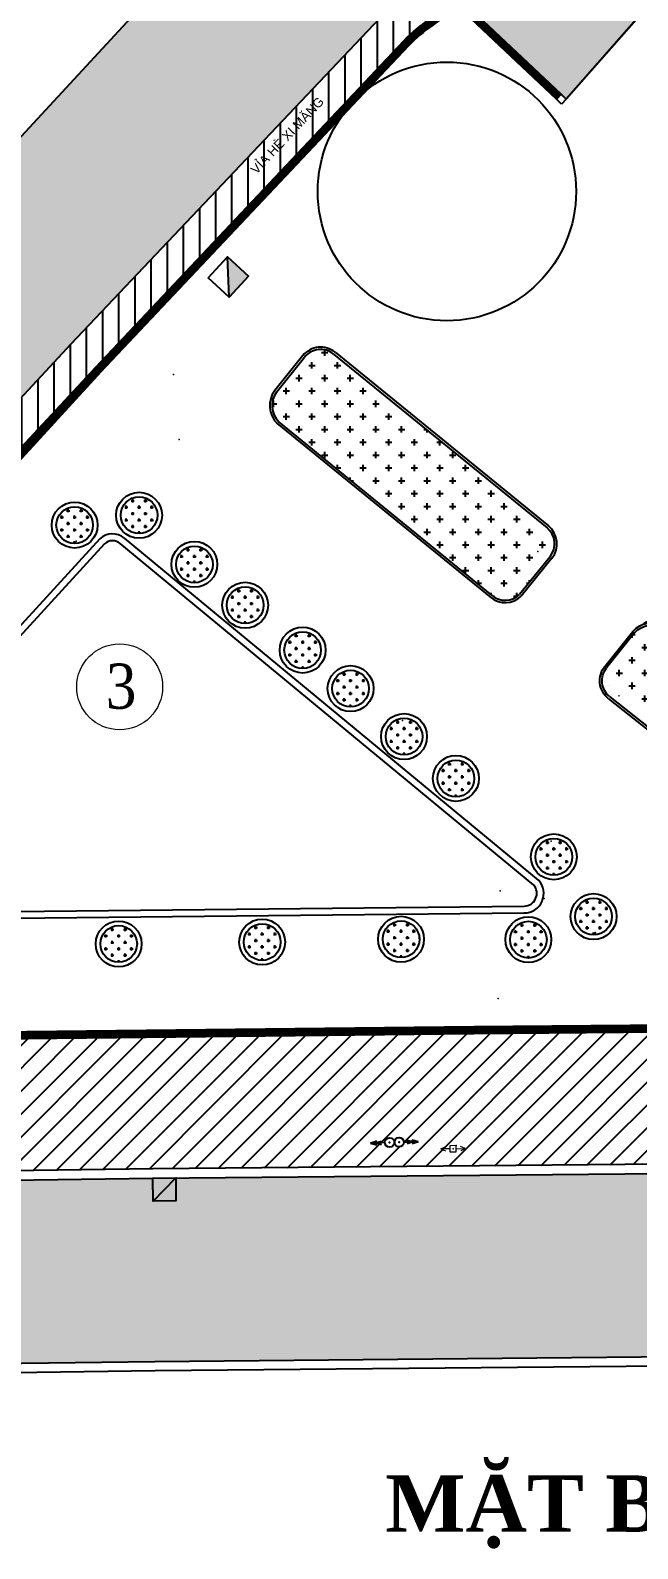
# Model space of a CAD drawing. Header units: millimetres. Extents: x 9937 to 183044, y 7127 to 109805.
# Drawn here: x 57213 to 83711, y 7127 to 73303 of the extents above; entities that cross this region are included whole.
import ezdxf

# ---------------------------------------------------------------- set-up
doc = ezdxf.new("R2010")
doc.units = ezdxf.units.MM
doc.header["$LTSCALE"] = 100
doc.layers.get('0').update_dxf_attribs({"lineweight": 9})
for name, color, linetype in [('0-khung', 7, 'Continuous'), ('BO VIA', 3, 'Continuous'), ('CAODO', 7, 'Continuous'), ('CHU', 2, 'Continuous'), ('GACH VIA HE', 3, 'Continuous'), ('HIEN', 7, 'Continuous'), ('HO GA', 4, 'Continuous'), ('LE DUONG', 1, 'Continuous')]:
    doc.layers.add(name, color=color, linetype=linetype)
doc.layers.add('CAY CAU', color=91, linetype='Continuous', lineweight=15)
doc.layers.add('diem', color=2, linetype='Continuous', lineweight=0)
doc.styles.add('1.5 mm Times New Roman', font='times.ttf', dxfattribs={"width": 0.9})
doc.styles.add('GHICHU', font='VHELVCN.TTF', dxfattribs={"height": 2})
doc.styles.add('MB', font='VHELVCN.TTF')
pattern_1 = [(0, (-322361.6668058929, 1722250.069294074), (558.8, 558.8), [279.4, -838.2]), (90, (-322221.9668058929, 1722110.369294074), (-558.8, 558.8), [279.4, -838.2])]

# ---------------------------------------------------------------- blocks, each defined once
blk = doc.blocks.new('DVHTHE')
for p, q in [((-1.40413291965558, 0.000902262214467), (-0.8739236121165561, 0.2357649939234818)), ((-0.3541329196555694, 0.000902262214467), (-1.40413291965558, 0.000902262214467)), ((-1.40413291965558, 0.000902262214467), (-0.8739236121165561, -0.2339604694945478)), ((0.3458670803444193, 0.000902262214467), (1.39586708034443, 0.000902262214467)), ((1.39586708034443, 0.000902262214467), (0.8656577728053775, 0.2357649939234818)), ((1.39586708034443, 0.000902262214467), (0.8656577728053775, -0.2339604694945478))]:
    blk.add_line(p, q)
blk.add_lwpolyline([(-0.3541329196555694, -0.3490977377855273), (0.3458670803444193, -0.3490977377855273), (0.3458670803444193, 0.3509022622144755), (-0.3541329196555694, 0.3509022622144755)], close=True)
blk.add_point((0, 0))
blk = doc.blocks.new('DDTT1')
for p, q in [((-1.799869686248712, -0.0108289131894708), (-1.217303345911204, 0.1734619063790888)), ((-1.305023912689648, -0.0108289131894708), (-0.7689558868296446, 0.1539952233433723)), ((2.204763285233639, -0.0108289131894708), (1.668695259373635, 0.1539952233433723)), ((2.699609058792702, -0.0108289131894708), (2.117042718455195, 0.1734619063790888)), ((-1.799869686248712, -0.0108289131894708), (-1.217303345911204, -0.1951197327580303)), ((-0.4498696862719953, -0.0108289131894708), (-1.799869686248712, -0.0108289131894708)), ((-1.305023912689648, -0.0108289131894708), (-0.7689558868296446, -0.1756530497223139)), ((1.349609058815985, -0.0108289131894708), (2.699609058792702, -0.0108289131894708)), ((2.204763285233639, -0.0108289131894708), (1.668695259373635, -0.1756530497223139)), ((2.699609058792702, -0.0108289131894708), (2.117042718455195, -0.1951197327580303))]:
    blk.add_line(p, q)
for centre in [(0, 0), (0.8997393725439906, 0)]:
    blk.add_circle(centre, 0.4499999999999993)
for p in [(0, 0), (0.8997393725439906, 0)]:
    blk.add_point(p)
blk = doc.blocks.new('evtrter')
at = {"layer": 'diem'}
blk.add_point((457388.7079036913, -1670632.699559962), dxfattribs=at)
at = {"layer": 'GACH VIA HE'}
for p, q in [((445994.6312547059, -1663689.166590327), (447218.6149865482, -1662164.877146375)), ((448486.1398167661, -1662032.869735587), (457795.3099318443, -1669605.204225081)), ((448549.242407454, -1661955.293559808), (457858.4125225321, -1669527.628049302)), ((457926.9881296908, -1670869.567978306), (456593.3038774898, -1672517.54306729)), ((458004.7216312502, -1670932.476663996), (456667.0574554362, -1672585.369569892))]:
    blk.add_line(p, q, dxfattribs=at)
for points in [[(447140.8843808189, -1662101.964882444), (445916.89775315, -1663626.257904632)], [(455399.6968317283, -1672559.473944443), (446092.5624270135, -1664984.279281059)], [(446028.8757501556, -1665061.380345116), (455341.6069586416, -1672641.16043085)]]:
    blk.add_lwpolyline(points, dxfattribs=at)
for centre, radius, start, end in [((447918.2165005766, -1662731.055317598), 1000, 50.87414729215566, 141.0172154159501), ((447918.2165005766, -1662731.055317598), 900, 50.87414729215566, 141.0172154159501), ((446779.6987799651, -1664280.86617233), 1083.022435599559, 142.812361840521, 226.1107704100704), ((446780.2217683557, -1664281.022344373), 983.588170289463, 143.0060087401849, 225.642482182682), ((457227.3866156548, -1670303.389807092), 900, 321.0172154159502, 50.87414729215566), ((457227.3866156548, -1670303.389807092), 1000, 321.0172154159502, 50.87414729215566), ((455972.8608257792, -1671865.584157861), 999.9999999999275, 230.4427521099758, 313.9632335004259), ((455972.8608257792, -1671865.584157861), 899.9999999999275, 230.4427521099758, 313.5811429411888)]:
    blk.add_arc(centre, radius, start, end, dxfattribs=at)

msp = doc.modelspace()

# ---------------------------------------------------------------- hatches: boundary and pattern name
at = {"layer": 'BO VIA'}
h = msp.add_hatch(dxfattribs=at)
h.set_pattern_fill('AR-SAND', color=253, scale=44, style=0)
h.set_pattern_definition([(37.5, (-322361.6668058929, 1722250.069294074), (-70.4013770232981, 2153.418244249106), [0, -1698.752, 0, -1899.92, 0, -1816.1]), (7.499999999999999, (-322361.6668058929, 1722250.069294074), (1977.902445807212, 3154.030442500759), [0, -916.432, 0, -1531.112, 0, -586.7399999999999]), (327.5, (-323736.3148058928, 1722250.069294074), (3480.366429062416, 6.323612585600861), [0, -558.8, 0, -2011.68, 0, -2626.36]), (317.5, (-323736.3148058928, 1722250.069294074), (3359.648390878108, 980.8890223317511), [0, -279.4, 0, -1318.768, 0, -1508.76])])
h.paths.add_polyline_path([(98580.53283321648, 87480.9768493378), (119698.9112234845, 69990.46744665992), (140910.9928457882, 52667.78147583478), (162335.4498863198, 35029.43479826138, -0.1157157580870133), (163291.1343570807, 33898.35300872452, -0.1383604153416162), (163630.0176239893, 31726.46229260811, -0.079783906374194), (163019.0315728514, 28723.48816462839, -0.0983745176155972), (161045.7386053276, 25863.20057628909, -0.2164462790111767), (157981.2426257123, 23991.85389796202), (140413.9787755097, 23560.79611127964), (119843.3064036565, 23506.91501100105), (98996.94475182291, 23613.77413837006), (62558.66646833333, 23275.81447444321), (53216.24194138503, 23149.12998565077), (31022.71455399215, 22715.68782534473, -0.2020653777913407), (29180.16687616764, 23532.3120076363), (31654.25457568781, 28371.43951729336, -0.0227819444043218), (34060.41095794167, 31697.45522153168), (37409.8201340941, 36003.18015118549), (40477.71308032022, 39505.45339452941), (45582.11235543992, 45214.18714549462), (59000.17789995344, 59643.39921834087), (72462.40658821038, 73836.76681550639, -0.2566994672691996), (76021.20302917069, 74610.88559884136), (80587.33915142354, 70310.78456356958), (83655.01243177718, 73778.3571476352), (82898.25133442941, 74663.80637405557), (95076.49862250278, 87225.01933255394, -0.3570558508103294)], flags=16)
edge = h.paths.add_edge_path()
edge.add_line((9936.960591270705, 19140.06883670971), (11321.35000797757, 14486.31528983358))
edge.add_line((11321.35000797757, 14486.31528983358), (14588.87713927822, 14535.72465967317))
edge.add_line((14588.87713927822, 14535.72465967317), (31144.506719117, 14716.54088409315))
edge.add_line((31144.506719117, 14716.54088409315), (53348.58422184136, 15150.18908943981))
edge.add_line((53348.58422184136, 15150.18908943981), (62650.00023585354, 15276.31749745412))
edge.add_line((62650.00023585354, 15276.31749745412), (99013.53956677951, 15613.58396862098))
edge.add_line((99013.53956677951, 15613.58396862098), (119833.2796224562, 15506.86130457348))
edge.add_line((119833.2796224562, 15506.86130457348), (140522.589747956, 15561.053154669))
edge.add_line((140522.589747956, 15561.053154669), (158160.7096339884, 15993.84957542969))
edge.add_line((158160.7096339884, 15993.84957542969), (181622.9563332359, 16396.09424530016))
edge.add_line((181622.9563332359, 16396.09424530016), (183037.5699387886, 21151.44920890522))
edge.add_line((183037.5699387886, 21151.44920890522), (181972.4431422619, 24731.97181864898))
edge.add_arc((183705.2329887132, 30005.11986179557), 5550.554110798805, 222.3725409085557, 251.8091492645286, ccw=False)
edge.add_line((179604.60341328, 26264.33277590201), (167362.8415292576, 36529.76851778594))
edge.add_line((167362.8415292576, 36529.76851778594), (143601.5712274806, 56193.79749570624))
edge.add_line((143601.5712274806, 56193.79749570624), (122498.617517494, 73453.37167104823))
edge.add_line((122498.617517494, 73453.37167104823), (96388.28446533263, 94831.6235620163))
edge.add_line((96388.28446533263, 94831.6235620163), (95981.6693345051, 97301.35110467742))
edge.add_line((95981.6693345051, 97301.35110467742), (99972.03884671931, 102746.3981344574))
edge.add_line((99972.03884671931, 102746.3981344574), (102605.0241077911, 105516.1703359059))
edge.add_line((102605.0241077911, 105516.1703359059), (100163.752591066, 107769.8967999352))
edge.add_line((100163.752591066, 107769.8967999352), (94796.99152073899, 102124.3256512603))
edge.add_line((94796.99152073899, 102124.3256512603), (93123.82201968343, 100349.039527744))
edge.add_line((93123.82201968343, 100349.039527744), (90862.32733775792, 99504.53505516634))
edge.add_line((90862.32733775792, 99504.53505516634), (88222.00302591699, 101710.6031700817))
edge.add_line((88222.00302591699, 101710.6031700817), (71999.19443597196, 84850.27692186063))
edge.add_line((71999.19443597196, 84850.27692186063), (68162.07122468046, 80955.55662041808))
edge.add_line((68162.07122468046, 80955.55662041808), (47746.87694204371, 58893.47218842571))
edge.add_line((47746.87694204371, 58893.47218842571), (23088.49063164386, 32893.13091046666))
edge.add_line((23088.49063164386, 32893.13091046666), (14821.23283526057, 22940.19848268875))
edge.add_line((14821.23283526057, 22940.19848268875), (14484.71391649556, 22535.0641393899))
edge.add_line((14484.71391649556, 22535.0641393899), (10930.91114544519, 22481.32589999493))
edge.add_line((10930.91114544519, 22481.32589999493), (9936.960591270705, 19140.06883670971))
h = msp.add_hatch(dxfattribs=at)
h.set_pattern_fill('ANSI31', color=253, scale=222, angle=45, style=0)
h.set_pattern_definition([(90, (-322361.6668058929, 1722250.069294074), (-704.8499999999998, 1.357e-13), [])])
h.paths.add_polyline_path([(73491.97688484017, 72835.44618547452, -0.0894753735094715), (76021.20302917185, 74610.88559884089, 0.2566994672692831), (72462.40658821038, 73836.76681550639), (59000.17789995053, 59643.39921833784), (45582.11235544237, 45214.18714549718), (40477.71308033174, 39505.45339454268), (37409.82013409434, 36003.18015118549), (34060.41095794097, 31697.45522153075, 0.0007226078834494), (33979.47170307674, 31595.37431194237), (34984.95672473084, 30813.21084050951), (38579.19672291382, 35046.83952467609), (41582.90928260452, 38568.98430568073), (46546.34433152294, 44103.94496633438), (60055.39121005987, 58603.77146299346)])
h = msp.add_hatch(dxfattribs=at)
h.set_pattern_fill('ANSI31', color=253, scale=222, style=0)
h.set_pattern_definition([(45, (-322361.6668058929, 1722250.069294074), (-498.4042147193378, 498.404214719338), [])])
h.paths.add_polyline_path([(124407.8335580735, 27786.91036243294), (124336.2622078798, 30050.6082276504), (123936.5033067924, 30044.71820569807, -0.3525569016852269), (123493.7629451264, 29587.57383879926), (116197.9600729024, 29470.79356519785, -0.3591065608461139), (115739.4460226594, 29925.7258446787), (76567.05209890805, 29580.33927978925), (51854.46015581698, 29303.12375951139), (36999.55632585951, 29153.79122888483, -0.3167547870420334), (34984.9567247309, 30813.21084050951), (33979.47170307674, 31595.37431194237, 0.0220589733769441), (31654.25457568781, 28371.43951729336), (29180.16687616776, 23532.31200763653), (29471.51741988782, 23806.38291209773, 0.201203303928724), (31022.81183739717, 23115.76600303198), (53208.43138451996, 23549.0537223455), (62554.09978010161, 23675.78932331945), (98996.1150109817, 24013.78364696331), (119843.807742845, 23906.9176963421), (120515.6379605712, 23908.67429422494, 0.4002893532490366)])
edge = h.paths.add_edge_path(flags=16)
edge.add_ellipse((73303.70017178723, 24842.36576355831), major_axis=(-2.368268879784498, 207.3464754790904), ratio=0.9999999999713457, start_angle=92.13013760824339, end_angle=269.37231121917404, ccw=False)
edge.add_ellipse((72889.2250262486, 24832.19555492606), major_axis=(-3.432224003985049, 207.3315929362305), ratio=0.9999999999713453, start_angle=91.8361263037769, end_angle=269.0782999147724, ccw=False)
edge.add_ellipse((72889.2250262486, 24832.19555492606), major_axis=(-3.432224003985049, 207.3315929362305), ratio=0.9999999999713453, start_angle=-88.16387362161458, end_angle=91.8361263037769, ccw=False)
edge.add_ellipse((73303.70017178723, 24842.36576355831), major_axis=(-2.368268879784498, 207.3464754790904), ratio=0.9999999999713457, start_angle=269.37231121917404, end_angle=449.3723111446304, ccw=False)
at = {"layer": 'GACH VIA HE'}
h = msp.add_hatch(dxfattribs=at)
h.set_pattern_fill('CROSS', color=66, scale=88, style=0)
h.set_pattern_definition(pattern_1)
h.paths.add_polyline_path([(70446.36391629103, 59195.02168037323, 0.4149451088751719), (69178.83908607007, 59063.01426958153), (67954.85535423073, 57538.72482563369, 0.3770533326484696), (68052.7865265379, 56243.6121349018), (77370.02443154535, 48660.19410456414, 0.3754224686723586), (78553.52797701443, 48710.34834867064), (79887.21222921571, 50358.32343765488, 0.4134823940884002), (79755.53403136943, 51622.68719087913)])
h = msp.add_hatch(dxfattribs=at)
h.set_pattern_fill('CROSS', color=66, scale=44, style=0)
h.set_pattern_definition([(0, (-365314.1721478732, 1733108.654583482), (279.4, 279.4), [139.7, -419.1]), (90, (-365244.3221478733, 1733038.804583482), (-279.4, 279.4), [139.7, -419.1])])
edge = h.paths.add_edge_path()
edge.add_arc((61958.13048013986, 52169.69377068779), 800, 0, 360)
h = msp.add_hatch(dxfattribs=at)
h.set_pattern_fill('CROSS', color=66, scale=44, style=0)
h.set_pattern_definition([(0, (-368125.6191415129, 1732677.47875366), (279.4, 279.4), [139.7, -419.1]), (90, (-368055.769141513, 1732607.62875366), (-279.4, 279.4), [139.7, -419.1])])
edge = h.paths.add_edge_path()
edge.add_arc((59146.68348650018, 51738.51794086512), 800, 0, 360)
h = msp.add_hatch(dxfattribs=at)
h.set_pattern_fill('CROSS', color=66, scale=44, style=0)
h.set_pattern_definition([(0, (-362900.9576962662, 1730967.201569366), (279.4, 279.4), [139.7, -419.1]), (90, (-362831.1076962662, 1730897.351569366), (-279.4, 279.4), [139.7, -419.1])])
edge = h.paths.add_edge_path()
edge.add_arc((64371.34493174695, 50028.24075657176), 800, 0, 360)
h = msp.add_hatch(dxfattribs=at)
h.set_pattern_fill('CROSS', color=66, scale=44, style=0)
h.set_pattern_definition([(0, (-360686.5574455079, 1729185.96364886), (279.4, 279.4), [139.7, -419.1]), (90, (-360616.7074455079, 1729116.11364886), (-279.4, 279.4), [139.7, -419.1])])
edge = h.paths.add_edge_path()
edge.add_arc((66585.74518250523, 48247.00283606537), 800, 0, 360)
h = msp.add_hatch(dxfattribs=at)
h.set_pattern_fill('CROSS', color=66, scale=44, style=0)
h.set_pattern_definition([(0, (-358177.6673683248, 1727228.769080146), (279.4, 279.4), [139.7, -419.1]), (90, (-358107.8173683249, 1727158.919080146), (-279.4, 279.4), [139.7, -419.1])])
edge = h.paths.add_edge_path()
edge.add_arc((69094.63525968825, 46289.8082673517), 800, 0, 360)
h = msp.add_hatch(dxfattribs=at)
h.set_pattern_fill('CROSS', color=66, scale=88, style=0)
h.set_pattern_definition(pattern_1)
h.paths.add_polyline_path([(85057.21813191065, 47437.71215697494, 0.4149451088751719), (83789.6933016897, 47305.70474618324), (82565.70956985035, 45781.4153022354, 0.3770533326484696), (82663.64074215751, 44486.30261150351), (91980.87864716497, 36902.88458116585, 0.3754224686723586), (93164.38219263405, 36953.03882527235), (94498.06644483533, 38601.01391425659, 0.4134823940884002), (94366.38824698905, 39865.37766748085)])
h = msp.add_hatch(dxfattribs=at)
h.set_pattern_fill('CROSS', color=66, scale=44, style=0)
h.set_pattern_definition([(0, (-356086.9099777948, 1725551.699879197), (279.4, 279.4), [139.7, -419.1]), (90, (-356017.0599777948, 1725481.849879197), (-279.4, 279.4), [139.7, -419.1])])
edge = h.paths.add_edge_path()
edge.add_arc((71185.39265021833, 44612.73906640266), 800, 0, 360)
h = msp.add_hatch(dxfattribs=at)
h.set_pattern_fill('CROSS', color=66, scale=44, style=0)
h.set_pattern_definition([(0, (-353752.9095908706, 1723462.762758939), (279.4, 279.4), [139.7, -419.1]), (90, (-353683.0595908706, 1723392.912758939), (-279.4, 279.4), [139.7, -419.1])])
edge = h.paths.add_edge_path()
edge.add_arc((73519.39303714258, 42523.80194614478), 800, 0, 360)
h = msp.add_hatch(dxfattribs=at)
h.set_pattern_fill('CROSS', color=66, scale=44, style=0)
h.set_pattern_definition([(0, (-351491.0138018243, 1721636.701029555), (279.4, 279.4), [139.7, -419.1]), (90, (-351421.1638018242, 1721566.851029555), (-279.4, 279.4), [139.7, -419.1])])
edge = h.paths.add_edge_path()
edge.add_arc((75781.28882618889, 40697.74021676113), 800, 0, 360)
h = msp.add_hatch(dxfattribs=at)
h.set_pattern_fill('CROSS', color=66, scale=44, style=0)
h.set_pattern_definition([(0, (-347220.4240591501, 1718220.114230458), (279.4, 279.4), [139.7, -419.1]), (90, (-347150.5740591501, 1718150.264230458), (-279.4, 279.4), [139.7, -419.1])])
edge = h.paths.add_edge_path()
edge.add_arc((80051.87856886303, 37281.15341766388), 800, 0, 360)
h = msp.add_hatch(dxfattribs=at)
h.set_pattern_fill('CROSS', color=66, scale=44, style=0)
h.set_pattern_definition([(0, (-345486.0104732349, 1715615.890109456), (279.4, 279.4), [139.7, -419.1]), (90, (-345416.160473235, 1715546.040109455), (-279.4, 279.4), [139.7, -419.1])])
edge = h.paths.add_edge_path()
edge.add_arc((81786.29215477814, 34676.92929666117), 800, 0, 360)
h = msp.add_hatch(dxfattribs=at)
h.set_pattern_fill('CROSS', color=66, scale=44, style=0)
h.set_pattern_definition([(0, (-353885.0575048244, 1714627.065670624), (279.4, 279.4), [139.7, -419.1]), (90, (-353815.2075048244, 1714557.215670624), (-279.4, 279.4), [139.7, -419.1])])
edge = h.paths.add_edge_path()
edge.add_arc((73387.2451231887, 33688.10485782963), 800, 0, 360)
h = msp.add_hatch(dxfattribs=at)
h.set_pattern_fill('CROSS', color=66, scale=44, style=0)
h.set_pattern_definition([(0, (-348330.4513626079, 1714608.89373827), (279.4, 279.4), [139.7, -419.1]), (90, (-348260.6013626079, 1714539.043738269), (-279.4, 279.4), [139.7, -419.1])])
edge = h.paths.add_edge_path()
edge.add_arc((78941.85126540519, 33669.93292547507), 800, 0, 360)
h = msp.add_hatch(dxfattribs=at)
h.set_pattern_fill('CROSS', color=66, scale=44, style=0)
h.set_pattern_definition([(0, (-366205.2035285103, 1714421.917773544), (279.4, 279.4), [139.7, -419.1]), (90, (-366135.3535285103, 1714352.067773543), (-279.4, 279.4), [139.7, -419.1])])
edge = h.paths.add_edge_path()
edge.add_arc((61067.09909950278, 33482.95696074912), 800, 0, 360)
h = msp.add_hatch(dxfattribs=at)
h.set_pattern_fill('CROSS', color=66, scale=44, style=0)
h.set_pattern_definition([(0, (-359945.1525205315, 1714505.076525192), (279.4, 279.4), [139.7, -419.1]), (90, (-359875.3025205315, 1714435.226525192), (-279.4, 279.4), [139.7, -419.1])])
edge = h.paths.add_edge_path()
edge.add_arc((67327.15010748163, 33566.11571239773), 800, 0, 360)
at = {"layer": 'HIEN'}
h = msp.add_hatch(color=256, dxfattribs=at)
h.dxf.hatch_style = 1
h.paths.add_polyline_path([(63567.89791344886, 22285.13193721953), (63558.6234597963, 23285.08892820799), (62567.94092244993, 22275.85748288804)])
at = {"layer": 'HO GA'}
h = msp.add_hatch(color=256, dxfattribs=at)
h.dxf.hatch_style = 1
h.paths.add_polyline_path([(65885.48548621369, 61671.33311344846), (66731.25282251381, 62591.75563214602), (65810.83030375477, 63437.52296834741)])

# ---------------------------------------------------------------- linework, layer by layer
at = {"layer": 'BO VIA'}
for points in [[(100163.7525910659, 107769.8967999352), (94796.99152074836, 102124.3256512701), (93123.82201968331, 100349.039527744), (90862.32733775803, 99504.53505516634), (88222.00302591699, 101710.6031700817), (71999.19443597517, 84850.2769218639), (68162.07122467936, 80955.55662041693), (47746.87694204796, 58893.47218843013), (23088.49063164287, 32893.13091046573), (14821.23283526057, 22940.19848268875)], [(83665.65470301187, 73790.38673637994), (83665.65470301187, 73790.38673637994), (80587.33915142354, 70310.78456356958), (76021.20302917139, 74610.88559884066)], [(181632.9409709885, 16396.2654252972), (158160.7096339903, 15993.84957542992), (140522.5897479561, 15561.053154669), (119833.2796224676, 15506.86130457348), (99013.53956676798, 15613.58396862098), (62650.0002358373, 15276.31749745388), (53348.58422182279, 15150.18908943957), (31144.50671911414, 14716.54088409315), (14588.87713931675, 14535.72465967363), (11321.35000797757, 14486.31528983358)], [(181877.9137509092, 16000.4065398944), (158169.0441467716, 15593.93368372018), (140528.0202964683, 15161.06600696896), (119832.7782833389, 15106.85861923219), (99014.36930758704, 15213.57446002751), (62654.56692410086, 14876.34264857811), (53355.20133584563, 14750.24204460811), (31150.59632730333, 14316.58353709965), (14594.08530037373, 14135.75768579519), (11439.82190342305, 14088.06101471348)]]:
    msp.add_lwpolyline(points, dxfattribs=at)
msp.add_lwpolyline([(29180.16687616764, 23532.3120076363), (31654.25457568781, 28371.43951729336, -0.0227819444043153), (34060.41095794097, 31697.45522153075), (37409.8201340948, 36003.18015118618), (40477.71308033203, 39505.45339454292), (45582.1123554412, 45214.18714549602), (59000.1778999503, 59643.39921833761), (72462.40658821038, 73836.76681550639, -0.2566994672692695), (76021.20302917168, 74610.88559884089, -3.612540850152345)], format="xyb", dxfattribs=at)
msp.add_lwpolyline([(53208.43138451629, 23549.0537223455), (31022.81183739717, 23115.76600303198, -0.201203303928724), (29471.51741988782, 23806.38291209773), (29180.16687616764, 23532.3120076363, 0.2020653777913407), (31022.71455399215, 22715.68782534473), (53216.24194138323, 23149.12998565077), (62558.66646832681, 23275.81447444321), (98996.94475181226, 23613.77413837006), (119843.3064036948, 23506.91501100105), (140413.9787754986, 23560.7961112794), (157981.2426257123, 23991.85389796202, 0.2164462790111653), (161045.7386053275, 25863.20057628886), (160714.7627665832, 26087.82246774226, -0.2151837874750819), (157951.4756293098, 24391.2438886466), (140404.1667050907, 23960.67574721738), (119843.8077428233, 23906.9176963421), (98996.1150109932, 24013.78364696331), (62554.09978006326, 23675.78932331898)], format="xyb", close=True, dxfattribs=at)
at = {"layer": 'CAODO', "color": 253}
msp.add_lwpolyline([(122562.743135902, 65038.11372710857), (96672.25482542685, 86234.85764580593), (94267.48119811981, 85057.49452135409), (83864.60314111889, 74015.26992522576), (80587.33915142354, 70310.78456356958), (76021.20302917191, 74610.88559884089), (73491.97688484017, 72835.44618547452), (34984.9567247309, 30813.21084050951), (35729.44197244814, 29664.43400088209), (36999.55632585951, 29153.79122888483), (124335.473404878, 30117.5648178265)], dxfattribs=at)
at = {"layer": 'CAY CAU', "color": 253}
msp.add_circle((61111.30132540711, 44689.19316836143), 1874.283598811728, dxfattribs=at)
at = {"layer": 'diem'}
for p in [(80587.33915142354, 70310.78456356958), (65820.71347729035, 63428.44141605473), (66731.25282251381, 62591.75563214602), (59000.1778999503, 59643.39921833761), (60055.39121004508, 58603.77146297762), (63463.53433402802, 58300.01753669256), (63704.32180619578, 55470.63573264261), (59217.22457276855, 51034.93855288811), (60240.92753416125, 51136.85019158944), (79348.93200321616, 50595.19185599894), (69548.63782590383, 44381.15884473896), (73448.8519506153, 43227.38133414579), (79942.06535639067, 37966.28594732913), (77717.22108361509, 35792.10266119149), (79388.17783718149, 36264.21761263488), (79628.2832819362, 35462.72252498777), (78763.22209693782, 34832.37567907688), (77623.9408253656, 31102.84485283494), (76567.05209889414, 29580.33927978925), (72682.10985817351, 24822.12198894029), (75787.17854203598, 24693.77297653141), (62558.66646832681, 23275.81447444321)]:
    msp.add_point(p, dxfattribs=at)
at = {"layer": 'GACH VIA HE'}
for p, q in [((67954.85535423073, 57538.72482563369), (69178.8390860731, 59063.01426958525)), ((70446.36391629103, 59195.02168037323), (79755.53403136914, 51622.68719087936)), ((70509.46650697885, 59272.59785615233), (79818.63662205695, 51700.26336665824)), ((79887.21222921566, 50358.32343765488), (78553.5279770146, 48710.34834867087)), ((79964.94573077501, 50295.41475196438), (78627.28155496105, 48642.52184606902))]:
    msp.add_line(p, q, dxfattribs=at)
for points in [[(69101.10848034377, 59125.92653351626), (67877.12185267475, 57601.63351132837)], [(67989.0998496805, 56166.51107084448), (77301.8310581664, 48586.73098511085)], [(77359.92093125317, 48668.41747151758), (68052.78652653837, 56243.61213490134)]]:
    msp.add_lwpolyline(points, dxfattribs=at)
for centre, radius in [((61958.13048013986, 52169.69377068779), 1000), ((61958.13048013986, 52169.69377068779), 800), ((59146.68348650018, 51738.51794086512), 1000), ((59146.68348650018, 51738.51794086512), 800), ((64371.34493174695, 50028.24075657176), 1000), ((64371.34493174695, 50028.24075657176), 800), ((66585.74518250523, 48247.00283606537), 1000), ((66585.74518250523, 48247.00283606537), 800), ((69094.63525968825, 46289.8082673517), 1000), ((69094.63525968825, 46289.8082673517), 800), ((71185.39265021833, 44612.73906640266), 1000), ((71185.39265021833, 44612.73906640266), 800), ((73519.39303714258, 42523.80194614478), 1000), ((73519.39303714258, 42523.80194614478), 800), ((75781.28882618889, 40697.74021676113), 1000), ((75781.28882618889, 40697.74021676113), 800), ((80051.87856886303, 37281.15341766388), 1000), ((80051.87856886303, 37281.15341766388), 800), ((81786.29215477814, 34676.92929666117), 1000), ((81786.29215477814, 34676.92929666117), 800), ((61067.09909950278, 33482.95696074912), 1000), ((67327.15010748163, 33566.11571239773), 1000), ((73387.2451231887, 33688.10485782963), 1000), ((73387.2451231887, 33688.10485782963), 800), ((78941.85126540519, 33669.93292547507), 1000), ((78941.85126540519, 33669.93292547507), 800), ((61067.09909950278, 33482.95696074912), 800), ((67327.15010748163, 33566.11571239773), 800)]:
    msp.add_circle(centre, radius, dxfattribs=at)
for centre, radius, start, end in [((69878.44060010149, 58496.83609836246), 1000, 50.87414729174774, 141.0172154143188), ((69878.44060010149, 58496.83609836246), 900, 50.87414729174774, 141.0172154143188), ((68739.92287949001, 56947.0252436304), 1083.022435599559, 142.8123618374634, 226.1107704105422), ((68740.44586788054, 56946.86907158815), 983.588170289463, 143.0060087349379, 225.6424821783538), ((79187.61071517959, 50924.50160886813), 900, 321.0172154143188, 50.87414729174774), ((79187.61071517959, 50924.50160886813), 1000, 321.0172154143188, 50.87414729174774), ((77933.08492530405, 49362.30725810001), 999.9999999999275, 230.442752109698, 313.9632334974973), ((77933.08492530405, 49362.30725810001), 899.9999999999275, 230.442752109698, 313.5811429397395)]:
    msp.add_arc(centre, radius, start, end, dxfattribs=at)
at = {"layer": 'HIEN'}
for p, q in [((80368.94030114019, 70516.4589231473), (80163.265941562, 70298.06007286394)), ((80381.6647918456, 70092.38571328623), (80163.26594130287, 70298.06007288792)), ((80587.33915142354, 70310.78456356958), (80368.9403010787, 70516.45892304857)), ((80587.33915142354, 70310.78456356958), (80381.6647918456, 70092.38571328623)), ((62567.94092244969, 22275.85748288804), (63558.62345979607, 23285.08892820799))]:
    msp.add_line(p, q, dxfattribs=at)
for points in [[(80368.9403010787, 70516.45892304857), (76021.20302917168, 74610.88559884089, 0.0894753735094673), (73491.97688484017, 72835.44618547452), (60055.39121004508, 58603.77146297762), (46546.34433152794, 44103.94496633974), (41582.90928260434, 38568.9843056805), (38579.19672292553, 35046.83952468983), (34984.9567247309, 30813.21084050951, 0.3167547870420334), (36999.55632585951, 29153.79122888483), (51854.46015569765, 29303.12375951023), (76567.05209889414, 29580.33927978925), (115754.9786343943, 29925.86279713107)], [(80163.26594169845, 70298.06007264205), (75965.08427030093, 74251.64465019642, 0.0833196947536474), (73707.66265522887, 72626.89785262477), (60274.21190313377, 58398.54355717986), (46767.78852198098, 43901.53296977188), (41808.75168899389, 38371.47696775152), (38807.67839460948, 34852.42698155018), (35320.99376645463, 30745.48697156622, 0.2935601654568191), (37009.83890814998, 29453.90975538432), (51851.26978815498, 29603.1068458024), (76564.04705101473, 29880.32444504113), (115750.0719801147, 30225.83119561733)]]:
    msp.add_lwpolyline(points, format="xyb", dxfattribs=at)
at = {"layer": 'HIEN', "const_width": 300}
msp.add_lwpolyline([(80266.10312138835, 70407.25949784533), (75992.66203148814, 74431.7186824528, 0.0864434252620474), (73599.82514667779, 72731.17771369475), (60164.80155658967, 58501.15751007875), (46657.06642678507, 44002.73896810529), (41695.83048579923, 38470.23063671589), (38693.4375587675, 34949.63325311989), (35151.73241523409, 30777.88498544018, 0.3057949301867487), (37004.57947441761, 29303.84930447419), (51852.86497192655, 29453.11530265608), (76565.54957495455, 29730.33186241542), (115753.6561220857, 30075.85696687945)], format="xyb", dxfattribs=at)
at = {"layer": 'HIEN'}
msp.add_lwpolyline([(62558.66646832681, 23275.81447444321), (63558.62345979607, 23285.08892820799), (63567.89791344886, 22285.13193721953), (62567.94092244969, 22275.85748288804)], close=True, dxfattribs=at)
at = {"layer": 'HO GA'}
msp.add_line((65885.48548621369, 61671.33311344846), (65810.83030375477, 63437.52296834741), dxfattribs=at)
msp.add_lwpolyline([(64965.06296765257, 62517.10044952691), (65810.83030375477, 63437.52296834741), (66731.25282251381, 62591.75563214602), (65885.48548621369, 61671.33311344846)], close=True, dxfattribs=at)
at = {"layer": 'LE DUONG'}
msp.add_lwpolyline([(46674.22542498714, 34498.21915178886), (78763.22209693782, 34832.37567907688, 0.6472207099292672), (79388.17783718149, 36264.21761263488), (61320.45784744539, 51168.83929088688, 0.3760505251908841), (60240.92753416125, 51136.85019158944), (46111.78689978283, 35713.14668264356, 0.6660735098369123), (46674.22542498714, 34498.21915178886, 5.124067246129912)], format="xyb", dxfattribs=at)
msp.add_lwpolyline([(46666.42302783893, 34798.15416762582), (78760.09823730413, 35132.35941449157, 0.634986501122551), (79178.8097419428, 36048.028252071), (61129.55246722523, 50937.41946499212, 0.37020173577773), (60453.08862278948, 50924.32437384896), (46332.99924355617, 35510.50142860855, 0.6691174406361498)], format="xyb", close=True, dxfattribs=at)
at = {"layer": 'LE DUONG', "color": 253}
msp.add_circle((75387.57093736553, 66282.83837171295), 5636.259371965722, dxfattribs=at)
at = {"layer": 'LE DUONG'}
msp.add_point((81856.83324104652, 33973.34990868415), dxfattribs=at)

# ---------------------------------------------------------------- block references
at = {"xscale": 384.0000000905701, "yscale": 384, "zscale": 384.0000000000001, "rotation": 0.6232739360700843}
msp.add_blockref('DVHTHE', (75655.83920915646, 24557.58974526311), dxfattribs=at)
at = {"layer": 'CHU', "color": 253, "xscale": -1, "rotation": 102.4720160373701}
msp.add_blockref('evtrter', (-1637168.641392573, 123217.4944922219), dxfattribs=at)
at = {"layer": 'HIEN', "xscale": 460.7999999390486, "yscale": 460.7999999523163, "zscale": 460.7999999999998, "rotation": 1.405616552823715}
msp.add_blockref('DDTT1', (72889.2250262486, 24832.19555492606), dxfattribs=at)

# ---------------------------------------------------------------- texts
at = {"insert": (66789.45510698727, 67276.24583988287), "char_height": 400, "width": 4617.903772021369, "attachment_point": 1, "rotation": 46.77483719340885, "style": 'GHICHU'}
msp.add_mtext('{\\fArial|b0|i0|c0|p34;VỈA HÈ XI MĂNG}', dxfattribs=at)
at = {"layer": '0-khung', "style": '1.5 mm Times New Roman', "width": 0.9}
msp.add_text('3', height=1966.449623039999, dxfattribs=at).set_placement((60505.89928236173, 43738.11168613494))
at = {"layer": 'CHU', "insert": (100820.4578779736, 8725.677378364373), "char_height": 2459.694429556296, "width": 77517.49317693285, "attachment_point": 5, "style": 'MB'}
msp.add_mtext('{\\fTimes New Roman|b1|i0|c0|p18;MẶT BẰNG TỔNG THỂ TL 1/300}', dxfattribs=at)

doc.saveas('drawing.dxf')
